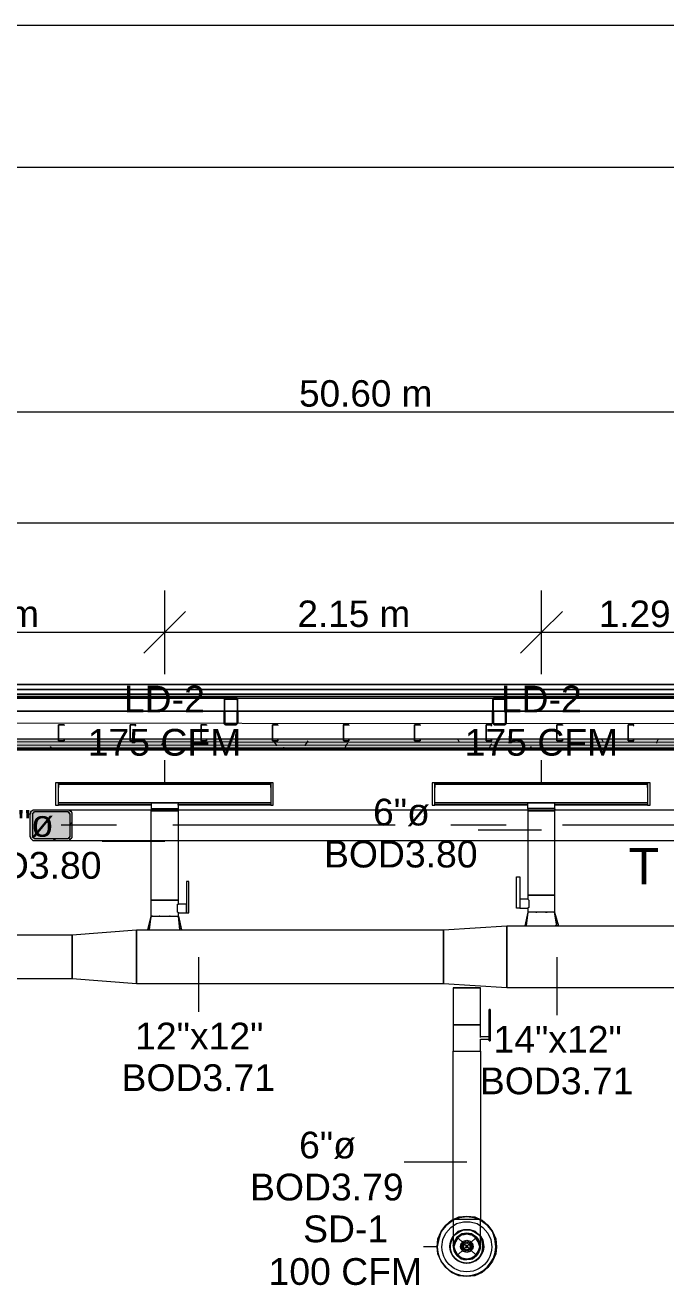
# Model space of a CAD drawing. Header units: metres. Extents: x 98 to 337, y -7 to 53.
# Drawn here: x 131.29 to 134.94, y 46.2 to 53.4 of the extents above; entities that cross this region are included whole.
import ezdxf

# ---------------------------------------------------------------- set-up
doc = ezdxf.new("R2010")
doc.units = ezdxf.units.M
doc.layers.add('HVAC - Ductos', color=5, linetype='Continuous', lineweight=0)
doc.layers.add('PDF_Text', color=7, linetype='Continuous', lineweight=0)
doc.layers.add('PDF_Geometry', color=7, linetype='Continuous', lineweight=0, true_color=0xaaaaaa)
doc.layers.add('PDF_Solid Fills', color=7, linetype='Continuous', lineweight=0, true_color=0xffffff)
doc.styles.add('PDF Helvetica', font='')
doc.styles.get('PDF Helvetica').set_extended_font_data('Helvetica')

msp = doc.modelspace()

# ---------------------------------------------------------------- hatches: boundary and pattern name
at = {"layer": 'PDF_Solid Fills', "lineweight": 0, "transparency": 33554559}
h = msp.add_hatch(color=256, dxfattribs=at)
h.paths.add_polyline_path([(132.4979, 49.5557), (132.4934, 49.5557), (132.4934, 49.4228), (132.4979, 49.5544)])
h.paths.add_polyline_path([(132.4934, 49.4228), (132.4888, 49.4228), (132.4934, 49.4183)])
h.paths.add_polyline_path([(132.4246, 49.5557), (132.42, 49.5557), (132.42, 49.4183)])
h.paths.add_polyline_path([(132.4292, 49.5649), (132.4979, 49.5603), (132.4979, 49.5649)])
h.paths.add_polyline_path([(132.4246, 49.5603), (132.4246, 49.5649), (132.42, 49.5649)])
h.paths.add_polyline_path([(132.4888, 49.4137), (132.4888, 49.4183), (132.4292, 49.4183)])
h = msp.add_hatch(color=256, dxfattribs=at)
h.paths.add_polyline_path([(134.0282, 49.5557), (134.0236, 49.5557), (134.0236, 49.4183), (134.0282, 49.5551)])
h.paths.add_polyline_path([(133.9549, 49.5557), (133.9503, 49.5557), (133.9503, 49.4228)])
h.paths.add_polyline_path([(134.0236, 49.5649), (134.0282, 49.5604), (134.0282, 49.5649)])
h.paths.add_polyline_path([(134.019, 49.5603), (134.019, 49.5649), (133.9549, 49.5649)])
h.paths.add_polyline_path([(134.019, 49.4137), (134.019, 49.4183), (133.9595, 49.4183)])
h.paths.add_polyline_path([(133.9595, 49.4183), (133.9595, 49.4228), (133.9549, 49.4228)])
for points in [[(158.9939, 49.3266), (142.4356, 49.3312), (105.9562, 49.3312), (105.9562, 49.3175), (158.9939, 49.3175)], [(158.9801, 49.2946), (158.9801, 49.3175), (105.9562, 49.3175), (105.9562, 49.2992), (158.9618, 49.2992)], [(105.9562, 49.2854), (158.9573, 49.2854), (158.9618, 49.2808), (158.9618, 49.2808), (158.9618, 49.2992), (105.9562, 49.2992)], [(131.3296, 48.7586), (131.5353, 48.754), (131.5358, 48.754), (131.5358, 48.7586), (131.5495, 48.7723), (131.5541, 48.9135), (131.5541, 48.9144), (131.5403, 48.9281), (131.325, 48.9281), (131.3158, 48.9235), (131.3112, 48.9097), (131.3158, 48.9052), (131.3158, 48.7723), (131.3204, 48.7723), (131.3204, 48.7631), (131.325, 48.7631)]]:
    msp.add_hatch(color=256, dxfattribs=at).paths.add_polyline_path(points)

# ---------------------------------------------------------------- linework, layer by layer
at = {"layer": 'HVAC - Ductos', "lineweight": 0}
for points in [[(131.4579, 49.0839), (131.4579, 48.9555), (131.4762, 48.9555), (131.4762, 49.0839)], [(131.4762, 49.0747), (132.6858, 49.0747), (132.6858, 48.9692), (131.4762, 48.9692)], [(132.6995, 49.0839), (132.6858, 49.0839), (132.6858, 48.9555), (132.6995, 48.9555)], [(133.6067, 49.0839), (133.6067, 48.9555), (133.6204, 48.9555), (133.6204, 49.0839)], [(133.6204, 49.0747), (134.8346, 49.0747), (134.8346, 48.9692), (133.6204, 48.9692)], [(134.8483, 49.0839), (134.8346, 49.0839), (134.8346, 48.9555), (134.8483, 48.9555)], [(132.6858, 48.9692), (131.4762, 48.9692)], [(132.0031, 48.9372), (132.0031, 48.9235), (132.0123, 48.9235), (132.026, 48.9235), (132.0535, 48.9235), (132.081, 48.9235), (132.1085, 48.9235), (132.136, 48.9235), (132.1497, 48.9235), (132.1589, 48.9235), (132.1589, 48.9372), (132.1589, 48.9692), (132.1543, 48.9692), (132.1451, 48.9692), (132.136, 48.9692), (132.1177, 48.9692), (132.0993, 48.9692), (132.081, 48.9692), (132.0627, 48.9692), (132.0443, 48.9692), (132.026, 48.9692), (132.0168, 48.9692), (132.0077, 48.9692), (132.0031, 48.9692)], [(134.8346, 48.9692), (133.6204, 48.9692)], [(134.0878, 48.5477), (134.1061, 48.5477), (134.1061, 48.3691), (134.0878, 48.3691)], [(134.2023, 48.3462), (134.1978, 48.3462)], [(134.2619, 48.3462), (134.2573, 48.3462), (134.2527, 48.3462), (134.2573, 48.3462)], [(132.0123, 48.3232), (132.0077, 48.3232)], [(132.0535, 48.3232), (132.0489, 48.3232)], [(132.1131, 48.3232), (132.1085, 48.3232)], [(136.0121, 48.2683), (136.0121, 47.7597), (135.8609, 47.9155), (135.8609, 48.2683), (135.8609, 47.9155), (134.0328, 47.9155), (134.0328, 48.2683), (135.8609, 48.2683)], [(131.5541, 47.9659), (129.8451, 47.9659), (129.8451, 48.2179), (131.5541, 48.2179)], [(131.9206, 47.9384), (131.5541, 47.9659), (131.5541, 48.2179), (131.9206, 48.2454)], [(133.6708, 47.9384), (131.9206, 47.9384), (131.9206, 48.2454), (133.6708, 48.2454)], [(133.8816, 47.9155), (133.877, 47.9155), (133.8679, 47.9155), (133.8587, 47.9155), (133.8403, 47.9155), (133.8221, 47.9155), (133.8037, 47.9155), (133.7854, 47.9155), (133.7671, 47.9155), (133.7487, 47.9155), (133.7396, 47.9155), (133.7305, 47.9155), (133.7259, 47.9155), (133.7305, 47.9155), (133.7396, 47.9155), (133.7487, 47.9155), (133.7671, 47.9155), (133.7854, 47.9155), (133.8037, 47.9155), (133.8221, 47.9155), (133.8403, 47.9155), (133.8587, 47.9155), (133.8679, 47.9155), (133.877, 47.9155)], [(133.7259, 46.4951), (133.7305, 46.5043), (133.7579, 46.5226), (133.7854, 46.5364), (133.8221, 46.5364), (133.8495, 46.5226), (133.877, 46.5043), (133.8541, 46.5272), (133.8221, 46.5364), (133.7854, 46.5364), (133.7533, 46.5272), (133.7305, 46.5043), (133.7259, 46.4997), (133.7305, 46.5043)], [(133.877, 46.5043), (133.8495, 46.5226), (133.8221, 46.5364), (133.7854, 46.5364), (133.7579, 46.5226), (133.7305, 46.5043), (133.7533, 46.5272), (133.7854, 46.5364), (133.8221, 46.5364), (133.8541, 46.5272), (133.877, 46.5043), (133.8816, 46.4997), (133.877, 46.5043), (133.8816, 46.4951)], [(133.8633, 46.486), (133.8266, 46.5135), (133.7808, 46.5135), (133.7441, 46.486), (133.7259, 46.4402), (133.7441, 46.3989), (133.7808, 46.3715), (133.8266, 46.3715), (133.8633, 46.3989), (133.8816, 46.4402)], [(133.7716, 46.4585), (133.7854, 46.4723), (133.8037, 46.4768), (133.8221, 46.4723), (133.8358, 46.4585), (133.8403, 46.4402), (133.8358, 46.4265), (133.8221, 46.4127), (133.8037, 46.4081), (133.7854, 46.4127), (133.7716, 46.4265), (133.7671, 46.4402)], [(133.7762, 46.4585), (133.7854, 46.4723), (133.8037, 46.4768), (133.8221, 46.4723), (133.8312, 46.4585), (133.8358, 46.4402), (133.8312, 46.4265), (133.8221, 46.4127), (133.8037, 46.4081), (133.7854, 46.4127), (133.7762, 46.4265), (133.7716, 46.4402)], [(133.7808, 46.4585), (133.7945, 46.4677), (133.8129, 46.4677), (133.8266, 46.4585), (133.8312, 46.4402), (133.8266, 46.4265), (133.8129, 46.4173), (133.7945, 46.4173), (133.7808, 46.4265), (133.7762, 46.4402)], [(133.7854, 46.4585), (133.7945, 46.4677), (133.8129, 46.4677), (133.8221, 46.4585), (133.8266, 46.4402), (133.8221, 46.4265), (133.8129, 46.4173), (133.7945, 46.4173), (133.7854, 46.4265), (133.7808, 46.4402)], [(133.79, 46.454), (133.8037, 46.4631), (133.8175, 46.454), (133.8221, 46.4402), (133.8175, 46.4265), (133.8037, 46.4219), (133.79, 46.4265), (133.7854, 46.4402)], [(133.8816, 46.4402), (133.877, 46.4219), (133.877, 46.4402), (133.877, 46.4631), (133.877, 46.4494), (133.8816, 46.4402), (133.8816, 46.4448), (133.8725, 46.4723), (133.8725, 46.4677), (133.877, 46.4402), (133.8725, 46.4173), (133.8725, 46.4127)], [(133.8999, 46.4402), (133.8953, 46.4768), (133.8816, 46.4997), (133.8953, 46.4768)], [(133.7305, 46.4173), (133.735, 46.4127), (133.735, 46.4081), (133.735, 46.4127)], [(133.7991, 46.4448), (133.7991, 46.4402), (133.7991, 46.4494), (133.8083, 46.4494), (133.8083, 46.4402), (133.8083, 46.4448)], [(133.8083, 46.4356), (133.8083, 46.4402), (133.8083, 46.4356), (133.7991, 46.4356), (133.7991, 46.4402), (133.7991, 46.4356)]]:
    msp.add_lwpolyline(points, close=True, dxfattribs=at)
for points in [[(132.6858, 49.0563), (132.6858, 49.0609), (132.6858, 49.0655), (132.6858, 49.0839), (132.6858, 49.0793), (131.4762, 49.0793), (131.4762, 49.0839), (131.4762, 49.0655), (131.4762, 49.0609), (131.4762, 49.0563)], [(132.6858, 49.0839), (131.4762, 49.0839)], [(131.4762, 49.0609), (131.4762, 49.0655), (131.4762, 49.0701)], [(132.6858, 49.0701), (132.6858, 49.0655), (132.6858, 49.0609)], [(134.8346, 49.0563), (134.8346, 49.0609), (134.8346, 49.0655), (134.8346, 49.0839), (134.8346, 49.0793), (133.6204, 49.0793), (133.6204, 49.0839), (133.6204, 49.0655), (133.6204, 49.0609), (133.6204, 49.0563)], [(134.8346, 49.0839), (133.6204, 49.0839)], [(133.6204, 49.0609), (133.6204, 49.0655), (133.6204, 49.0701)], [(134.8346, 49.0701), (134.8346, 49.0655), (134.8346, 49.0609)], [(131.4762, 49.0243), (131.4762, 49.0289)], [(131.4762, 49.0105), (131.4762, 49.0197)], [(132.0031, 48.9555), (131.4762, 48.9555), (131.4762, 48.9601), (131.4762, 48.9784), (131.4762, 48.9876)], [(132.6858, 48.9876), (132.6858, 48.9784), (132.6858, 48.9601), (132.6858, 48.9555), (132.1589, 48.9555)], [(132.6858, 49.0289), (132.6858, 49.0243)], [(132.6858, 49.0197), (132.6858, 49.0105)], [(133.6204, 49.0243), (133.6204, 49.0289)], [(133.6204, 49.0105), (133.6204, 49.0197)], [(134.1519, 48.9555), (133.6204, 48.9555), (133.6204, 48.9601), (133.6204, 48.9784), (133.6204, 48.9876)], [(134.8346, 48.9876), (134.8346, 48.9784), (134.8346, 48.9601), (134.8346, 48.9555), (134.3031, 48.9555)], [(134.8346, 49.0289), (134.8346, 49.0243)], [(134.8346, 49.0197), (134.8346, 49.0105)], [(131.4762, 48.9738), (131.4762, 48.9784), (131.4762, 48.983)], [(131.4762, 48.9601), (132.0031, 48.9601)], [(131.9939, 48.2454), (132.0031, 48.3232), (132.0077, 48.3232), (132.0123, 48.3232), (132.0168, 48.3232), (132.026, 48.3232), (132.0443, 48.3232), (132.0627, 48.3232), (132.081, 48.3232), (132.0993, 48.3232), (132.1177, 48.3232), (132.136, 48.3232), (132.1451, 48.3232), (132.1497, 48.3232), (132.1543, 48.3232), (132.1589, 48.3232), (132.1589, 48.3416), (132.2047, 48.3416), (132.2185, 48.3416), (132.2185, 48.5203), (132.2047, 48.5203), (132.2047, 48.3416), (132.2047, 48.3462), (132.2047, 48.3508), (132.2047, 48.3553), (132.2047, 48.3599), (132.2047, 48.3691), (132.2047, 48.3737), (132.2047, 48.3828), (132.2047, 48.3874), (132.2047, 48.392), (132.1589, 48.392), (132.1589, 48.4149), (132.1543, 48.4149), (132.1451, 48.4149), (132.136, 48.4149), (132.1177, 48.4149), (132.0993, 48.4149), (132.081, 48.4149), (132.0627, 48.4149), (132.0443, 48.4149), (132.026, 48.4149), (132.0168, 48.4149), (132.0077, 48.4149), (132.0031, 48.4149), (132.0031, 48.9235), (132.0077, 48.9235), (132.0123, 48.9235), (132.0168, 48.9235), (132.026, 48.9235), (132.0443, 48.9235), (132.0489, 48.9235)], [(132.0031, 48.9372), (132.0077, 48.9372), (132.026, 48.9372), (132.0489, 48.9372), (132.081, 48.9372), (132.1085, 48.9372), (132.136, 48.9372), (132.1543, 48.9372), (132.1589, 48.9372)], [(132.0031, 48.3232), (132.0031, 48.4149), (132.0077, 48.4149), (132.0168, 48.4149), (132.026, 48.4149), (132.0443, 48.4149), (132.0627, 48.4149), (132.081, 48.4149), (132.0993, 48.4149), (132.1177, 48.4149), (132.136, 48.4149), (132.1451, 48.4149), (132.1543, 48.4149), (132.1589, 48.4149), (132.1589, 48.9235), (132.1543, 48.9235), (132.1497, 48.9235), (132.1451, 48.9235), (132.136, 48.9235), (132.1177, 48.9235), (132.1131, 48.9235)], [(132.0535, 48.9235), (132.0627, 48.9235), (132.081, 48.9235), (132.0993, 48.9235), (132.1085, 48.9235)], [(132.1543, 48.9601), (132.6858, 48.9601)], [(132.6858, 48.983), (132.6858, 48.9784), (132.6858, 48.9738)], [(133.6204, 48.9738), (133.6204, 48.9784), (133.6204, 48.983)], [(133.6204, 48.9601), (134.1519, 48.9601)], [(134.2619, 48.9235), (134.2665, 48.9235), (134.2848, 48.9235), (134.2939, 48.9235), (134.2985, 48.9235), (134.3031, 48.9235), (134.3031, 48.4424), (134.2939, 48.4424), (134.2848, 48.4424), (134.2665, 48.4424), (134.2481, 48.4424), (134.2298, 48.4424), (134.2115, 48.4424), (134.1886, 48.4424), (134.1748, 48.4424), (134.1611, 48.4424), (134.1565, 48.4424), (134.1519, 48.4424), (134.1519, 48.4194), (134.1061, 48.4194), (134.1061, 48.4149), (134.1061, 48.4103), (134.1061, 48.4057), (134.1061, 48.4012), (134.1061, 48.392), (134.1061, 48.3874), (134.1061, 48.3828), (134.1061, 48.3737), (134.1061, 48.3691), (134.1519, 48.3691), (134.1519, 48.3462), (134.1428, 48.2683)], [(134.1565, 48.9235), (134.1519, 48.9235), (134.1519, 48.4424), (134.1565, 48.4424), (134.1611, 48.4424), (134.1748, 48.4424), (134.1886, 48.4424), (134.2115, 48.4424), (134.2298, 48.4424), (134.2481, 48.4424), (134.2665, 48.4424), (134.2848, 48.4424), (134.2939, 48.4424), (134.3031, 48.4424), (134.3031, 48.3462), (134.2985, 48.3462), (134.2939, 48.3462), (134.2848, 48.3462), (134.2665, 48.3462), (134.2481, 48.3462), (134.2298, 48.3462), (134.2115, 48.3462), (134.1886, 48.3462), (134.1748, 48.3462), (134.1611, 48.3462), (134.1565, 48.3462), (134.1519, 48.3462), (134.1336, 48.2683), (134.1382, 48.2683)], [(134.1519, 48.9372), (134.1519, 48.9235), (134.1565, 48.9235), (134.1748, 48.9235), (134.1978, 48.9235), (134.2298, 48.9235), (134.2573, 48.9235), (134.2848, 48.9235), (134.2985, 48.9235), (134.3031, 48.9235), (134.3077, 48.9372), (134.2985, 48.9372), (134.2848, 48.9372), (134.2573, 48.9372), (134.2298, 48.9372), (134.1978, 48.9372), (134.1748, 48.9372), (134.1565, 48.9372), (134.1519, 48.9372), (134.1519, 48.9692), (134.1565, 48.9692), (134.1611, 48.9692), (134.1748, 48.9692), (134.1886, 48.9692), (134.2115, 48.9692), (134.2298, 48.9692), (134.2481, 48.9692), (134.2665, 48.9692), (134.2848, 48.9692), (134.2939, 48.9692), (134.3031, 48.9692), (134.3031, 48.9372)], [(134.1611, 48.9235), (134.1748, 48.9235), (134.1886, 48.9235), (134.1978, 48.9235)], [(134.2023, 48.9235), (134.2115, 48.9235), (134.2298, 48.9235), (134.2481, 48.9235), (134.2527, 48.9235)], [(134.3031, 48.9601), (134.8346, 48.9601)], [(134.8346, 48.983), (134.8346, 48.9784), (134.8346, 48.9738)], [(134.1519, 48.4194), (134.1565, 48.4149), (134.1565, 48.4057), (134.1565, 48.3966), (134.1565, 48.3874), (134.1565, 48.3828), (134.1565, 48.3737), (134.1519, 48.3691)], [(132.1589, 48.3416), (132.1543, 48.3462), (132.1543, 48.3508), (132.1543, 48.3553), (132.1543, 48.3645), (132.1543, 48.3737), (132.1543, 48.3828), (132.1543, 48.3874), (132.1543, 48.392), (132.1589, 48.392)], [(134.1519, 48.3462), (134.1336, 48.2683), (134.1382, 48.2683), (134.1428, 48.2683), (134.1565, 48.2683), (134.1748, 48.2683), (134.1794, 48.2683), (134.184, 48.2683), (134.1932, 48.2683), (134.2069, 48.2683), (134.2115, 48.2683)], [(134.326, 48.2683), (134.3031, 48.3462), (134.326, 48.2683)], [(134.3169, 48.2683), (134.3031, 48.3462)], [(131.9848, 48.2454), (132.0031, 48.3232), (131.9848, 48.2454)], [(132.1543, 48.2454), (132.1635, 48.2454), (132.1681, 48.2454), (132.1727, 48.2454), (132.1772, 48.2454), (132.1589, 48.3232), (132.1772, 48.2454), (132.1727, 48.2454)], [(132.1681, 48.2454), (132.1589, 48.3232)], [(133.6708, 48.2454), (134.0328, 48.2683)], [(134.216, 48.2683), (134.239, 48.2683), (134.2436, 48.2683), (134.2481, 48.2683), (134.2619, 48.2683), (134.2711, 48.2683), (134.2757, 48.2683), (134.2848, 48.2683), (134.2985, 48.2683)], [(134.3031, 48.2683), (134.3123, 48.2683), (134.3169, 48.2683), (134.3214, 48.2683), (134.326, 48.2683), (134.3214, 48.2683)], [(134.3123, 48.2683), (134.3077, 48.2683)], [(131.9894, 48.2454), (131.9848, 48.2454), (131.9894, 48.2454), (131.9985, 48.2454), (132.0077, 48.2454), (132.026, 48.2454), (132.0306, 48.2454)], [(132.0352, 48.2454), (132.0489, 48.2454), (132.0581, 48.2454), (132.0627, 48.2454)], [(132.0673, 48.2454), (132.0901, 48.2454), (132.0947, 48.2454)], [(132.0993, 48.2454), (132.1131, 48.2454), (132.1222, 48.2454), (132.1268, 48.2454), (132.136, 48.2454), (132.1497, 48.2454)], [(133.6708, 47.9384), (133.6708, 48.2454)], [(134.0328, 47.9155), (133.6708, 47.9384)], [(133.7259, 47.9155), (133.7259, 47.7048), (133.7305, 47.7048), (133.7396, 47.7048), (133.7487, 47.7048), (133.7671, 47.7048), (133.7854, 47.7048), (133.8037, 47.7048), (133.8221, 47.7048), (133.8403, 47.7048), (133.8587, 47.7048), (133.8679, 47.7048), (133.877, 47.7048), (133.8816, 47.7048), (133.8816, 47.9155)], [(133.9366, 47.7918), (133.932, 47.7918)], [(133.932, 47.6223), (133.932, 47.6177), (133.932, 47.6131), (133.932, 47.6177), (133.932, 47.6223), (133.932, 47.6268), (133.932, 47.778), (133.932, 47.7826), (133.932, 47.7872), (133.932, 47.7918), (133.932, 47.7872), (133.932, 47.7826), (133.932, 47.778)], [(133.9366, 47.778), (133.9366, 47.7826), (133.9366, 47.7872), (133.9366, 47.7918), (133.9366, 47.7872), (133.9366, 47.7826), (133.9366, 47.778), (133.9366, 47.6268), (133.9366, 47.6223), (133.9366, 47.6177), (133.9366, 47.6131), (133.9366, 47.6177), (133.9366, 47.6223), (133.9366, 47.6268)], [(133.932, 47.636), (133.8816, 47.636), (133.8816, 47.7048), (133.877, 47.7048), (133.8679, 47.7048), (133.8587, 47.7048), (133.8403, 47.7048), (133.8221, 47.7048), (133.8037, 47.7048), (133.7854, 47.7048), (133.7671, 47.7048), (133.7487, 47.7048), (133.7396, 47.7048), (133.7305, 47.7048), (133.7259, 47.7048), (133.7259, 47.5536), (133.7305, 47.5536), (133.7396, 47.5536), (133.7487, 47.5536), (133.7671, 47.5536), (133.7854, 47.5536), (133.8037, 47.5536), (133.8221, 47.5536), (133.8403, 47.5536), (133.8587, 47.5536), (133.8679, 47.5536), (133.877, 47.5536), (133.8816, 47.5536), (133.8816, 46.596), (133.877, 46.596), (133.8679, 46.596), (133.8587, 46.596), (133.8403, 46.596), (133.8221, 46.596), (133.8037, 46.596), (133.7854, 46.596), (133.7671, 46.596), (133.7487, 46.596), (133.7396, 46.596), (133.7305, 46.596), (133.7259, 46.596), (133.7259, 47.5536), (133.7305, 47.5536), (133.7396, 47.5536), (133.7487, 47.5536), (133.7671, 47.5536), (133.7854, 47.5536), (133.8037, 47.5536), (133.8221, 47.5536), (133.8403, 47.5536), (133.8587, 47.5536), (133.8679, 47.5536), (133.877, 47.5536), (133.8816, 47.5536), (133.8816, 47.6223), (133.932, 47.6223), (133.932, 47.6268)], [(133.8816, 47.6314), (133.8816, 47.636)], [(133.932, 47.6131), (133.932, 47.6177), (133.932, 47.6131)], [(133.9366, 47.6131), (133.9366, 47.6177), (133.9366, 47.6131)], [(133.932, 47.6131), (133.9366, 47.6131)], [(133.7259, 46.596), (133.7579, 46.6097), (133.8037, 46.6143), (133.8495, 46.6097), (133.8816, 46.596)], [(133.8816, 46.5914), (133.8449, 46.6052), (133.8037, 46.6097), (133.7625, 46.6052), (133.7259, 46.5914)], [(133.7259, 46.5914), (133.7213, 46.5868), (133.6846, 46.5593), (133.6571, 46.5272), (133.6434, 46.486), (133.6342, 46.4402), (133.6388, 46.486), (133.6571, 46.5272), (133.6846, 46.5639), (133.7167, 46.5914), (133.7259, 46.596), (133.7259, 46.5502), (133.7259, 46.5089), (133.7259, 46.4768), (133.7259, 46.454), (133.7259, 46.4448)], [(133.8816, 46.596), (133.877, 46.596), (133.8679, 46.596), (133.8587, 46.596), (133.8403, 46.596), (133.8221, 46.596), (133.8037, 46.596), (133.7854, 46.596), (133.7671, 46.596), (133.7487, 46.596), (133.7396, 46.596), (133.7305, 46.596), (133.7259, 46.596)], [(133.7259, 46.5593), (133.7441, 46.573), (133.7854, 46.5822), (133.8221, 46.5822), (133.8633, 46.573), (133.8816, 46.5593)], [(133.7305, 46.4677), (133.735, 46.4723), (133.7487, 46.4951), (133.7396, 46.4814), (133.7305, 46.4631), (133.7305, 46.4494), (133.7259, 46.4402), (133.7305, 46.4219), (133.7396, 46.4035), (133.7487, 46.3898), (133.7671, 46.3761), (133.7854, 46.3669), (133.8037, 46.3669), (133.8312, 46.3715), (133.8587, 46.3898), (133.8403, 46.3761), (133.8221, 46.3669), (133.8037, 46.3669), (133.7762, 46.3715), (133.7487, 46.3898), (133.735, 46.4127), (133.735, 46.4173), (133.7305, 46.4402), (133.7396, 46.4127), (133.7533, 46.3898), (133.7762, 46.3761), (133.8037, 46.3715), (133.8312, 46.3761), (133.8541, 46.3898), (133.8679, 46.4127), (133.877, 46.4402), (133.8679, 46.4677), (133.8541, 46.4906), (133.8312, 46.5089), (133.8037, 46.5135), (133.7762, 46.5089), (133.7533, 46.4906), (133.7396, 46.4677), (133.7305, 46.4402), (133.735, 46.4677)], [(133.7259, 46.4448), (133.735, 46.4723), (133.7259, 46.4402), (133.7305, 46.4173)], [(133.7396, 46.4723), (133.7533, 46.4951), (133.7716, 46.5089), (133.7762, 46.5135), (133.8037, 46.5181), (133.7762, 46.5135), (133.7487, 46.4951), (133.7671, 46.5089), (133.7854, 46.5135), (133.8037, 46.5181), (133.8221, 46.5135), (133.8403, 46.5089), (133.8587, 46.4951), (133.8679, 46.4814), (133.877, 46.4631), (133.8679, 46.4768), (133.8541, 46.4951), (133.8403, 46.5043), (133.8221, 46.5135), (133.8037, 46.5135), (133.7854, 46.5135), (133.7671, 46.5043), (133.7533, 46.4951), (133.7396, 46.4768), (133.7305, 46.4631), (133.7305, 46.4402), (133.7305, 46.4219), (133.7396, 46.4035), (133.7533, 46.3898), (133.7671, 46.3761), (133.7854, 46.3715), (133.8037, 46.3669), (133.8221, 46.3715), (133.8403, 46.3761), (133.8541, 46.3898), (133.8679, 46.4035), (133.877, 46.4219), (133.8679, 46.4035), (133.8587, 46.3898), (133.8725, 46.4127)], [(133.7762, 46.5135), (133.7487, 46.4951), (133.735, 46.4723)], [(133.7487, 46.4951), (133.8587, 46.3898)], [(133.8587, 46.4951), (133.7487, 46.3898)], [(133.7808, 46.5089), (133.8037, 46.5135), (133.8266, 46.5089)], [(133.877, 46.4173), (133.8816, 46.4402), (133.8725, 46.4723), (133.8587, 46.4951), (133.8312, 46.5135), (133.8037, 46.5181), (133.8312, 46.5135), (133.8358, 46.5089), (133.8541, 46.4951), (133.8679, 46.4723)], [(133.8312, 46.5135), (133.8587, 46.4951), (133.8725, 46.4723)], [(133.7305, 46.4494), (133.7259, 46.4402), (133.7305, 46.4219), (133.735, 46.4173)], [(133.7259, 46.4402), (133.735, 46.4127)], [(133.8725, 46.4127), (133.8679, 46.4035), (133.8587, 46.3898), (133.8403, 46.3761), (133.8358, 46.3715), (133.8312, 46.3715), (133.8221, 46.3669), (133.8037, 46.3669), (133.7854, 46.3669), (133.7762, 46.3715), (133.7716, 46.3715), (133.7671, 46.3761), (133.7487, 46.3898), (133.7396, 46.4035), (133.735, 46.4127)], [(133.735, 46.4081), (133.7487, 46.3898), (133.7716, 46.3715), (133.7762, 46.3715), (133.8037, 46.3669), (133.8312, 46.3715), (133.8358, 46.3715), (133.8587, 46.3898), (133.8725, 46.4081)], [(133.7716, 46.3761), (133.7533, 46.3898), (133.7396, 46.4127)], [(133.8679, 46.4127), (133.8541, 46.3898), (133.8358, 46.3761)], [(133.877, 46.4494), (133.8816, 46.4402), (133.877, 46.4219), (133.8725, 46.4173), (133.8725, 46.4127), (133.8725, 46.4081), (133.8725, 46.4127), (133.8725, 46.4173)], [(133.7762, 46.3715), (133.7716, 46.3715)], [(133.8266, 46.3715), (133.8037, 46.3669), (133.7808, 46.3715)], [(133.8358, 46.3715), (133.8312, 46.3715)]]:
    msp.add_lwpolyline(points, dxfattribs=at)
for points in [[(133.6342, 46.4402, 0.986375), (133.9687, 46.4402), (133.9641, 46.486), (133.9503, 46.5272), (133.9228, 46.5593), (133.8862, 46.5868), (133.8816, 46.5914)], [(133.8816, 46.5593), (133.8953, 46.5502), (133.9228, 46.5181), (133.9411, 46.4814), (133.9457, 46.4402, -1.008859), (133.6617, 46.4402), (133.6662, 46.4814), (133.6846, 46.5181), (133.7121, 46.5502), (133.7259, 46.5593)]]:
    msp.add_lwpolyline(points, format="xyb", dxfattribs=at)
msp.add_lwpolyline([(133.7075, 46.4402, 0.971373), (133.8999, 46.4402, -1.356076), (133.7259, 46.4997), (133.7121, 46.4768), (133.7075, 46.4402), (133.7167, 46.4723), (133.7259, 46.4951, 1.36952), (133.8953, 46.4402), (133.8907, 46.4723), (133.8816, 46.4951, -1.340572)], format="xyb", close=True, dxfattribs=at)
at = {"layer": 'PDF_Geometry', "color": 7, "lineweight": 0}
msp.add_lwpolyline([(188.0788, 53.3989), (188.0788, -6.5801), (98.1077, -6.5801), (98.1077, 53.3989)], close=True, dxfattribs=at)
msp.add_lwpolyline([(187.6018, 52.5879), (99.2073, 52.5879), (99.2073, -5.9158), (187.6018, -5.9158)], dxfattribs=at)
at = {"layer": 'PDF_Geometry', "lineweight": 0}
for points in [[(107.6972, 51.196), (158.751, 51.196)], [(107.6972, 50.5637), (117.1309, 50.5637), (126.3264, 50.5637), (135.5219, 50.5637), (144.7219, 50.5637), (153.9174, 50.5637), (158.751, 50.5637)], [(132.081, 49.7023), (132.081, 49.9406), (132.081, 50.1789)], [(134.2298, 49.7023), (134.2298, 49.9406), (134.2298, 50.1789)], [(132.2001, 50.0597), (132.081, 49.9406), (131.9619, 49.8215)], [(134.3489, 50.0597), (134.2298, 49.9406), (134.1107, 49.8215)], [(118.5054, 49.9406), (120.3565, 49.9406), (122.9038, 49.9406), (125.0756, 49.9406), (126.3264, 49.9406), (127.5772, 49.9406), (129.9963, 49.9406), (132.081, 49.9406), (134.2298, 49.9406), (135.5219, 49.9406), (137.0338, 49.9406), (138.8665, 49.9406), (141.2077, 49.9406), (143.3749, 49.9406), (144.7219, 49.9406), (146.0735, 49.9406), (148.2132, 49.9406), (150.4078, 49.9406), (152.5062, 49.9406), (153.9174, 49.9406), (156.4373, 49.9406)], [(132.4934, 49.6428), (132.42, 49.6428)], [(134.0282, 49.6428), (133.9503, 49.6428)], [(132.4292, 49.5649), (130.9905, 49.5649), (132.4567, 49.5649), (133.9916, 49.5649), (135.4577, 49.5649), (134.019, 49.5649)], [(132.4888, 49.5649), (133.9595, 49.5649)], [(132.42, 49.4183), (132.42, 49.4228), (132.42, 49.4916)], [(132.4246, 49.4916), (132.4246, 49.4228), (132.4246, 49.4183)], [(132.4888, 49.4183), (132.4934, 49.4228), (132.4934, 49.4916)], [(132.4979, 49.4916), (132.4979, 49.4228), (132.4934, 49.4183)], [(133.9549, 49.4183), (133.9503, 49.4228), (133.9503, 49.4916)], [(133.9549, 49.4916), (133.9549, 49.4228), (133.9595, 49.4183)], [(134.0236, 49.4183), (134.0236, 49.4228), (134.0236, 49.4916)], [(134.0282, 49.4916), (134.0282, 49.4228), (134.0282, 49.4183)], [(159.0855, 49.4137), (159.0855, 49.4183), (105.9562, 49.4228)], [(133.0981, 49.4), (133.1027, 49.4046)], [(158.9801, 37.1027), (158.9801, 49.2808), (158.9801, 49.2946), (158.9801, 49.3129), (105.9562, 49.3175)], [(158.9618, 37.1027), (158.9618, 49.2808), (158.9618, 49.2946), (105.9562, 49.2992)], [(105.9562, 49.2854), (158.9481, 49.2808), (158.9481, 37.1027), (148.5247, 37.1027), (148.5247, 37.089), (158.9481, 37.089), (148.5247, 37.089), (148.5247, 37.1027), (158.9481, 37.1027)], [(126.4272, 49.2808), (135.421, 49.2808)], [(135.421, 49.2808), (126.4272, 49.2808)], [(132.2872, 49.3312), (131.884, 49.3312), (131.4762, 49.3312), (131.073, 49.3312), (130.6652, 49.3312), (130.2621, 49.3312)], [(131.435, 49.2808), (131.4304, 49.29)], [(132.081, 49.3266), (132.0719, 49.3129), (132.0627, 49.2992)], [(133.0981, 49.3312), (132.6949, 49.3312), (132.2917, 49.3312)], [(132.7179, 49.2946), (132.7179, 49.2992), (132.7087, 49.3129), (132.7041, 49.3221)], [(132.7591, 49.2854), (132.7591, 49.2808)], [(132.8966, 49.3221), (132.892, 49.3129), (132.8828, 49.2992), (132.8828, 49.2946)], [(135.1278, 49.3312), (134.7246, 49.3312), (134.3169, 49.3312), (133.9137, 49.3312), (133.5059, 49.3312), (133.1027, 49.3312)], [(133.1256, 49.3084), (133.1164, 49.2992), (133.1073, 49.2808)], [(133.7625, 49.3129), (133.7533, 49.3312)], [(133.9457, 49.3038), (133.9411, 49.2992), (133.932, 49.2808)], [(133.9916, 49.3266), (133.987, 49.3312)], [(134.129, 49.2854), (134.1244, 49.2992), (134.1152, 49.3129), (134.1107, 49.3175)], [(134.1702, 49.29), (134.1656, 49.2808)], [(134.5826, 49.3129), (134.5734, 49.3312)], [(134.8941, 49.3312), (134.885, 49.3129), (134.885, 49.3084)], [(132.081, 49.0839), (132.081, 49.2121)], [(134.2298, 49.0839), (134.2298, 49.2121)], [(134.9949, 48.9281), (131.5221, 48.9281)], [(131.8061, 48.841), (131.49, 48.841)], [(131.5403, 48.8456), (131.5541, 48.8593)], [(133.3959, 48.841), (132.1268, 48.841)], [(134.0282, 48.841), (133.7121, 48.841)], [(135.6181, 48.841), (134.3489, 48.841)], [(134.2298, 48.8135), (133.8679, 48.8135)], [(131.4441, 48.754), (131.4579, 48.7631)], [(131.5221, 48.754), (134.9949, 48.754)], [(132.081, 48.7494), (131.7236, 48.7494)], [(134.0328, 48.2683), (134.0328, 47.9155)], [(132.2734, 48.0896), (132.2734, 47.778)], [(134.3169, 48.0896), (134.3169, 47.7597)], [(133.8037, 46.9213), (133.4464, 46.9213)], [(133.8816, 46.4448), (133.8816, 46.4494), (133.8816, 46.4677), (133.8816, 46.4951), (133.8816, 46.5318), (133.8816, 46.5776), (133.8816, 46.596), (133.8907, 46.5914), (133.9228, 46.5639), (133.9503, 46.5272), (133.9687, 46.486), (133.9732, 46.4402), (133.9687, 46.3989), (133.9503, 46.3577), (133.9228, 46.3211), (133.8907, 46.2936), (133.8495, 46.2753), (133.8037, 46.2707), (133.7579, 46.2753), (133.7167, 46.2936), (133.6846, 46.3211), (133.6571, 46.3577), (133.6388, 46.3989), (133.6342, 46.4402), (133.5563, 46.4402)]]:
    msp.add_lwpolyline(points, dxfattribs=at)
for points in [[(132.4567, 49.6428), (133.9916, 49.6428), (132.4567, 49.6428), (130.9218, 49.6428), (129.3915, 49.6428), (130.9218, 49.6428)], [(135.5219, 49.6428), (137.0567, 49.6428), (138.587, 49.6428), (137.0567, 49.6428), (135.5219, 49.6428), (133.9916, 49.6428)], [(132.4567, 49.6153), (130.9218, 49.6153)], [(132.4567, 49.5878), (130.9218, 49.5878)], [(132.4567, 49.5741), (130.9218, 49.5741)], [(132.42, 49.4228), (132.42, 49.4183), (132.4292, 49.4137), (132.4888, 49.4137), (132.4934, 49.4183), (132.4979, 49.4228), (132.4979, 49.5557), (132.4934, 49.5649), (132.4888, 49.5649), (132.4292, 49.5649), (132.42, 49.5649), (132.42, 49.5557)], [(133.9916, 49.6153), (132.4567, 49.6153)], [(133.9916, 49.5878), (132.4567, 49.5878)], [(133.9916, 49.5741), (132.4567, 49.5741)], [(133.9503, 49.4228), (133.9549, 49.4183), (133.9595, 49.4137), (134.019, 49.4137), (134.0282, 49.4183), (134.0282, 49.4228), (134.0282, 49.5557), (134.0282, 49.5649), (134.019, 49.5649), (133.9595, 49.5649), (133.9549, 49.5649), (133.9503, 49.5557)], [(135.5219, 49.6153), (133.9916, 49.6153)], [(135.5219, 49.5878), (133.9916, 49.5878)], [(135.5219, 49.5741), (133.9916, 49.5741)], [(130.9997, 49.4916), (132.42, 49.4916)], [(132.4888, 49.4183), (132.4292, 49.4183), (132.4246, 49.4183), (132.4246, 49.4228), (132.4246, 49.5557), (132.4246, 49.5603), (132.4292, 49.5603), (132.4888, 49.5603), (132.4934, 49.5557), (132.4934, 49.4228)], [(132.4567, 49.4916), (132.4934, 49.4916), (132.4567, 49.4916), (132.4246, 49.4916)], [(132.4979, 49.4916), (133.9503, 49.4916)], [(134.019, 49.4183), (133.9595, 49.4183), (133.9549, 49.4228), (133.9549, 49.5557), (133.9595, 49.5603), (134.019, 49.5603), (134.0236, 49.5603), (134.0236, 49.5557), (134.0236, 49.4228), (134.0236, 49.4183)], [(133.9916, 49.4916), (134.0236, 49.4916), (133.9916, 49.4916), (133.9549, 49.4916)], [(134.0282, 49.4916), (135.421, 49.4916)], [(131.5083, 49.4137), (131.4808, 49.4137), (131.4762, 49.4137), (131.4762, 49.3266), (131.4762, 49.3221), (131.4808, 49.3221), (131.5083, 49.3221), (131.5083, 49.3312), (131.5083, 49.3221), (131.4808, 49.3221), (131.4762, 49.3221), (131.4762, 49.3266), (131.4762, 49.4137), (131.4808, 49.4137), (131.5083, 49.4137), (131.5083, 49.4092)], [(131.916, 49.4137), (131.884, 49.4137), (131.884, 49.3266), (131.884, 49.3221), (131.916, 49.3221), (131.916, 49.3312), (131.9115, 49.3312), (131.9115, 49.3221), (131.884, 49.3221), (131.884, 49.3266), (131.884, 49.4137), (131.9115, 49.4137), (131.9115, 49.4092), (131.916, 49.4092)], [(132.3192, 49.4137), (132.2917, 49.4137), (132.2872, 49.4137), (132.2872, 49.3266), (132.2872, 49.3221), (132.2917, 49.3221), (132.3192, 49.3221), (132.3192, 49.3312), (132.3192, 49.3221), (132.2917, 49.3221), (132.2917, 49.3266), (132.2917, 49.4137), (132.3192, 49.4137), (132.3192, 49.4092)], [(132.727, 49.4137), (132.6949, 49.4137), (132.6949, 49.3266), (132.6949, 49.3221), (132.727, 49.3221), (132.727, 49.3312), (132.727, 49.3221), (132.6949, 49.3221), (132.6949, 49.3266), (132.6949, 49.4137), (132.727, 49.4137), (132.727, 49.4092)], [(133.1302, 49.4137), (133.1027, 49.4137), (133.0981, 49.4137), (133.0981, 49.3266), (133.1027, 49.3221), (133.1302, 49.3221), (133.1302, 49.3312), (133.1302, 49.3221), (133.1027, 49.3221), (133.1027, 49.3266), (133.1027, 49.4137), (133.1302, 49.4137), (133.1302, 49.4092)], [(133.538, 49.4137), (133.5059, 49.4137), (133.5059, 49.3266), (133.5059, 49.3221), (133.538, 49.3221), (133.538, 49.3312), (133.538, 49.3221), (133.5059, 49.3221), (133.5059, 49.3266), (133.5059, 49.4137), (133.538, 49.4137), (133.538, 49.4092)], [(133.9457, 49.4137), (133.9137, 49.4137), (133.9137, 49.3266), (133.9137, 49.3221), (133.9457, 49.3221), (133.9457, 49.3312), (133.9411, 49.3312), (133.9411, 49.3221), (133.9137, 49.3221), (133.9137, 49.3266), (133.9137, 49.4137), (133.9411, 49.4137), (133.9411, 49.4092), (133.9457, 49.4092)], [(134.3489, 49.4137), (134.3214, 49.4137), (134.3169, 49.4137), (134.3169, 49.3266), (134.3169, 49.3221), (134.3214, 49.3221), (134.3489, 49.3221), (134.3489, 49.3312), (134.3489, 49.3221), (134.3214, 49.3221), (134.3169, 49.3221), (134.3169, 49.3266), (134.3169, 49.4137), (134.3214, 49.4137), (134.3489, 49.4137), (134.3489, 49.4092)], [(134.7567, 49.4137), (134.7246, 49.4137), (134.7246, 49.3266), (134.7246, 49.3221), (134.7567, 49.3221), (134.7567, 49.3312), (134.7521, 49.3312), (134.7521, 49.3221), (134.7246, 49.3221), (134.7246, 49.3266), (134.7246, 49.4137), (134.7521, 49.4137), (134.7521, 49.4092), (134.7567, 49.4092)], [(126.4272, 49.2808), (135.421, 49.2808)], [(126.4272, 49.2717), (135.421, 49.2717)], [(126.4272, 49.2717), (135.421, 49.2717)], [(131.5221, 48.754), (131.5312, 48.754), (131.5358, 48.754), (131.5403, 48.7586), (131.5449, 48.7631), (131.5495, 48.7677), (131.5541, 48.7723), (131.5541, 48.7768), (131.5541, 48.9052), (131.5541, 48.9097), (131.5495, 48.9189), (131.5449, 48.9189), (131.5403, 48.9235), (131.5358, 48.9281), (131.5312, 48.9281), (131.5221, 48.9281), (131.3434, 48.9281), (131.3388, 48.9281), (131.3296, 48.9281), (131.325, 48.9235), (131.3204, 48.9189), (131.3158, 48.9189), (131.3158, 48.9097), (131.3112, 48.9052), (131.3112, 48.7768), (131.3158, 48.7723), (131.3158, 48.7677), (131.3204, 48.7631), (131.325, 48.7586), (131.3296, 48.754), (131.3388, 48.754), (131.3434, 48.754)], [(131.5403, 48.9052), (131.5403, 48.7768), (131.5358, 48.7723), (131.5358, 48.7677), (131.5312, 48.7677), (131.5312, 48.7631), (131.5266, 48.7631), (131.5221, 48.7631), (131.3434, 48.7631), (131.3388, 48.7631), (131.3342, 48.7677), (131.3296, 48.7723), (131.3296, 48.7768), (131.3296, 48.9052), (131.3296, 48.9097), (131.3342, 48.9143), (131.3388, 48.9189), (131.3434, 48.9189), (131.5221, 48.9189), (131.5266, 48.9189), (131.5312, 48.9189), (131.5312, 48.9143), (131.5358, 48.9143), (131.5358, 48.9097)]]:
    msp.add_lwpolyline(points, close=True, dxfattribs=at)

# ---------------------------------------------------------------- texts
at = {"layer": 'PDF_Text', "lineweight": 0, "attachment_point": 4, "style": 'PDF Helvetica'}
for s, insert, char_height in [('50.60 m', (132.8473, 51.3007), 0.15053), ('2.09 m', (130.7214, 50.0453), 0.15053), ('2.15 m', (132.8382, 50.0453), 0.15053), ('1.29 m', (134.5564, 50.0453), 0.15053), ('LD-2', (131.8485, 49.5603), 0.15242), ('LD-2', (133.9974, 49.5603), 0.15242), ('175 CFM', (131.6423, 49.3129), 0.15242), ('175 CFM', (133.7912, 49.3129), 0.15242), ('6"ø', (133.2689, 48.9143), 0.15242), ('6"ø', (131.1246, 48.8501), 0.15242), ('BOD3.80', (132.9894, 48.676), 0.15242), ('T', (134.7259, 48.6082), 0.2054), ('BOD3.80', (130.8451, 48.6119), 0.15242), ('12"x12"', (131.9126, 47.6405), 0.15242), ('14"x12"', (133.9561, 47.6222), 0.15242), ('BOD3.71', (131.8347, 47.4023), 0.15242), ('BOD3.71', (133.8782, 47.3839), 0.15242), ('6"ø', (132.8473, 47.0174), 0.15242), ('BOD3.79', (132.5678, 46.7791), 0.15242), ('SD-1', (132.8703, 46.5409), 0.15242), ('100 CFM', (132.6732, 46.298), 0.15242)]:
    msp.add_mtext(s, dxfattribs=dict(at, insert=insert, char_height=char_height))

doc.saveas('drawing.dxf')
